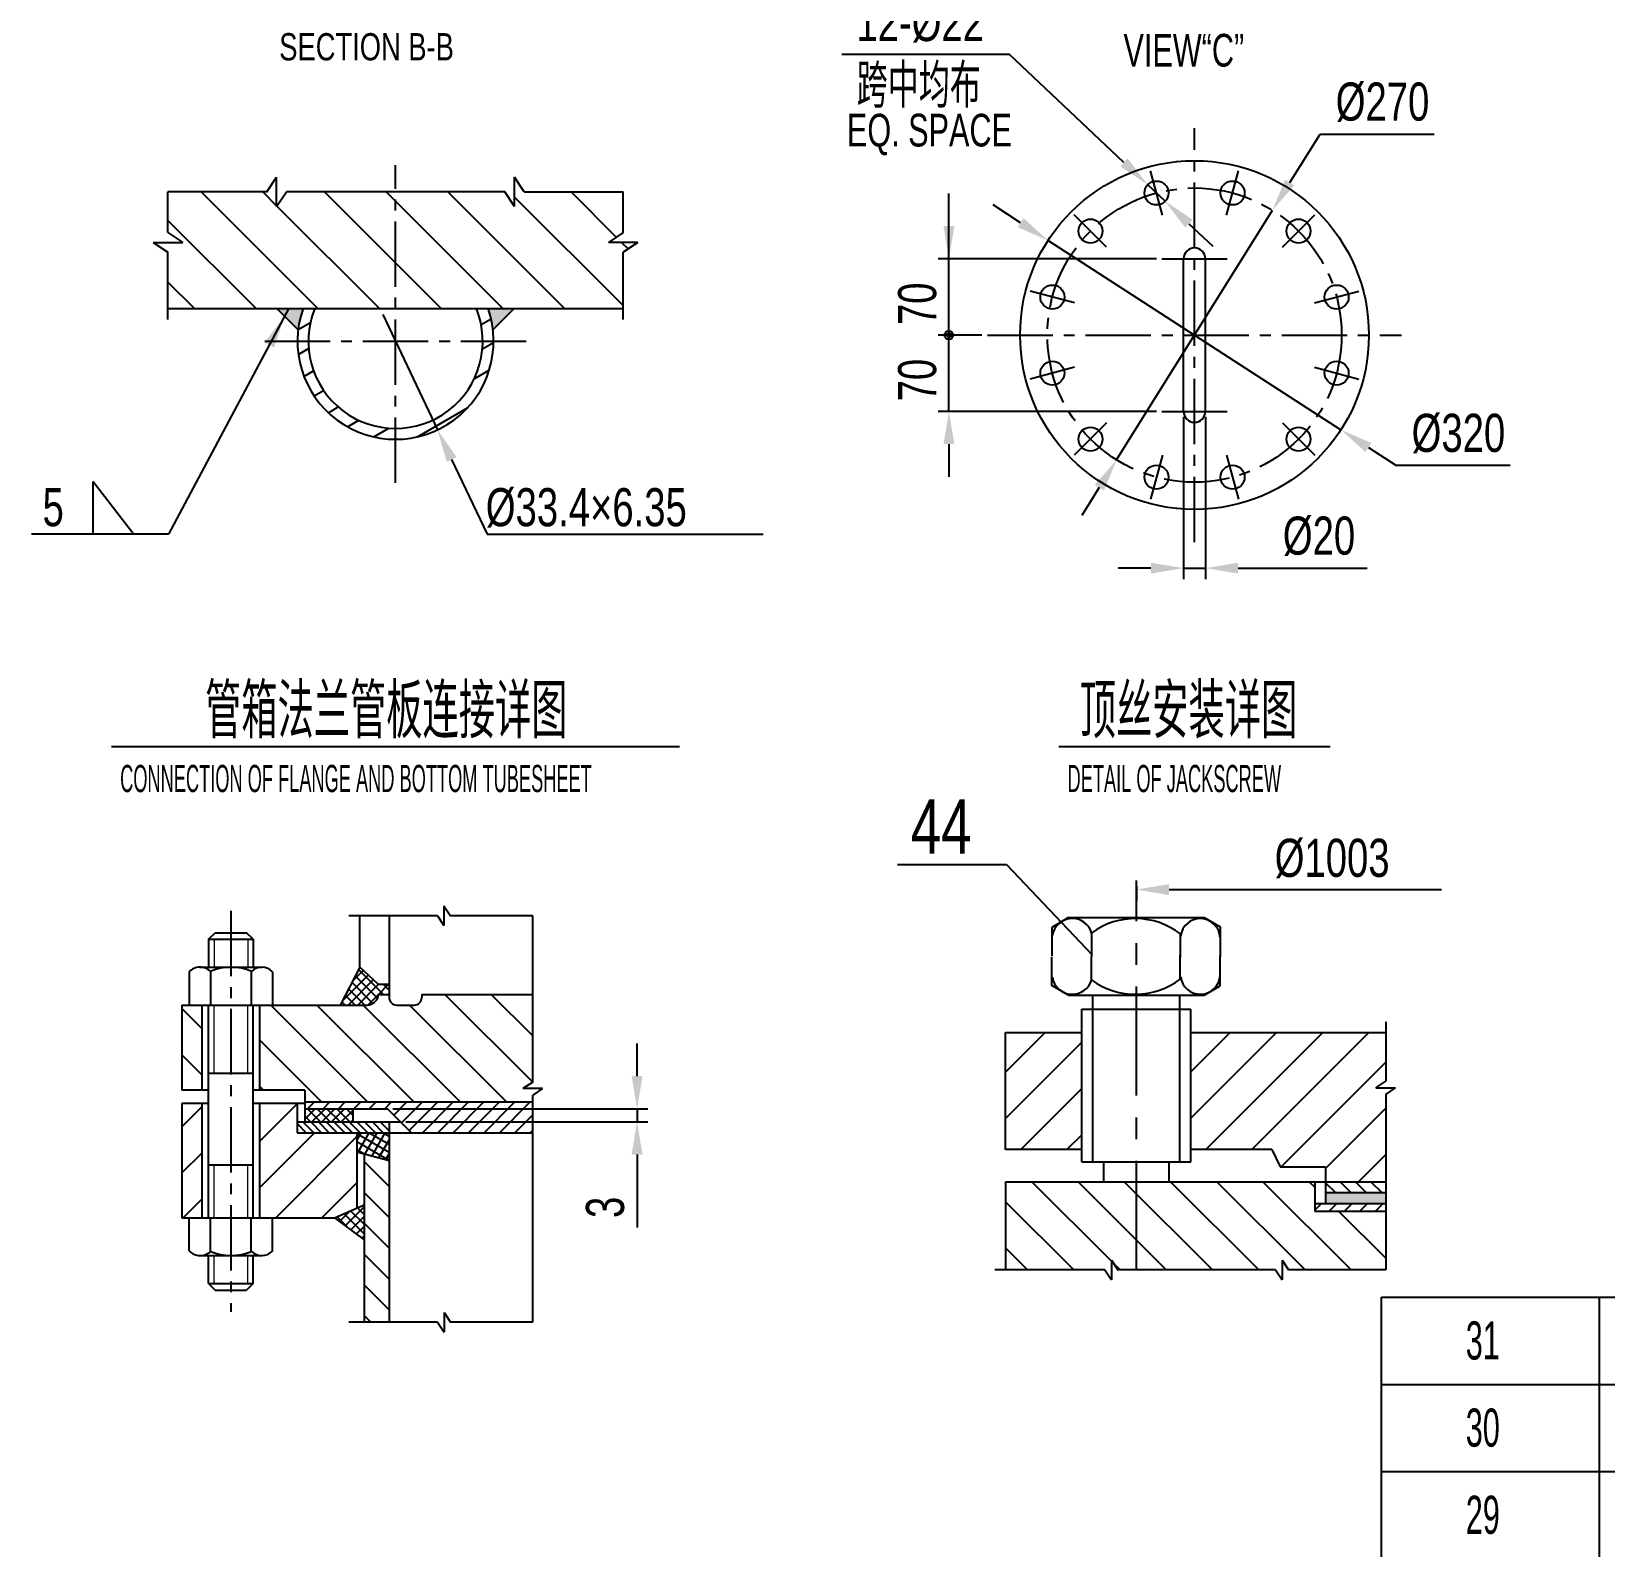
# Model space of a CAD drawing. Extents: x 0 to 840, y 0 to 594.
# Drawn here: x 400.8 to 545.1, y 256.2 to 395.3 of the extents above; entities that cross this region are included whole.
import ezdxf
from ezdxf.enums import TextEntityAlignment as Align

# ---------------------------------------------------------------- set-up
doc = ezdxf.new("R2010")
doc.units = 0
doc.header["$LTSCALE"] = 8
doc.linetypes.add('CENTER', pattern=[2, 1.25, -0.25, 0.25, -0.25])
doc.linetypes.add('CENTER2', pattern=[1.125, 0.75, -0.125, 0.125, -0.125])
doc.layers.get('0').update_dxf_attribs({"color": 2, "linetype": 'CONTINUOUS'})
doc.layers.get('DEFPOINTS').update_dxf_attribs({"linetype": 'CONTINUOUS'})
doc.layers.add('1', color=7, linetype='CONTINUOUS', lineweight=0)
for name, color, linetype in [('3', 3, 'CENTER2'), ('CEN', 3, 'CENTER'), ('D', 7, 'CONTINUOUS'), ('OT', 1, 'CONTINUOUS'), ('TEXT', 7, 'CONTINUOUS')]:
    doc.layers.add(name, color=color, linetype=linetype)
doc.styles.get("Standard").update_dxf_attribs({"font": 'JDECSTD', "width": 0.75, "bigfont": 'HZDX'})
doc.dimstyles.new('STANDARD$0', dxfattribs={"dimscale": 0, "dimtxt": 3.5, "dimasz": 3, "dimexe": 1, "dimexo": 0.5, "dimgap": 1, "dimtad": 1, "dimdsep": 46, "dimtxsty": 'Standard', "dimcen": 0, "dimclrd": 7, "dimclre": 7, "dimclrt": 7, "dimadec": 0, "dimazin": 0, "dimtfac": 0.714286, "dimtmove": 0, "dimatfit": 3, "dimfxl": 0, "dimtolj": 1, "dimarcsym": 0})
doc.dimstyles.new('STANDARD$3', dxfattribs={"dimscale": 0, "dimtxt": 3.5, "dimasz": 3, "dimexe": 0.18, "dimexo": 0.0625, "dimgap": 1, "dimtad": 1, "dimtoh": 1, "dimzin": 0, "dimdsep": 46, "dimtxsty": 'Standard', "dimcen": 0, "dimclrd": 7, "dimclre": 7, "dimclrt": 7, "dimadec": 0, "dimazin": 0, "dimtfac": 1, "dimtmove": 0, "dimatfit": 0, "dimfxl": 0, "dimtolj": 1, "dimarcsym": 0})
pattern_1 = [(45, (-17.1639, -23.65127), (-0.4490128, 0.4490128), []), (135, (-17.1639, -23.65127), (-0.4490128, -0.4490128), [])]

# ---------------------------------------------------------------- blocks, each defined once
blk = doc.blocks.new('P226')
at = {"layer": 'OT'}
for p, q in [((0, 13.95625), (1.9, 17.25625)), ((1.9, 17.25625), (8.1, 17.26875)), ((14.075, 17.25625), (7.875, 17.26875)), ((15.975, 13.95625), (14.075, 17.25625)), ((0, -13.95625), (0, 13.95625)), ((15.975, -13.95625), (15.975, 13.95625)), ((3.1125, 9.04375), (8.2125, 9.04375)), ((12.8625, 9.04375), (7.7625, 9.04375)), ((3.0125, -9.28125), (7.9875, -9.28125)), ((12.9625, -9.28125), (7.9875, -9.28125)), ((0, -13.95625), (2, -17.41875)), ((15.975, -13.95625), (13.975, -17.41875)), ((2, -17.41875), (7.875, -17.41875)), ((13.975, -17.41875), (8.1, -17.41875))]:
    blk.add_line(p, q, dxfattribs=at)
for centre, radius, start, end in [((4.2875, 13.15625), 4.0918, 92.6264056, 263.1856472), ((11.6875, 13.15625), 4.0918, 276.8143528, 87.3735944), ((15.4875, -0.21875), 15.29081, 142.5399278, 215.9375306), ((0.4875, -0.21875), 15.29081, 324.0624694, 37.4600722), ((4.325, -13.20625), 4.14657, 105.9216722, 261.1665861), ((11.65, -13.20625), 4.14657, 278.8334139, 74.0783278)]:
    blk.add_arc(centre, radius, start, end, dxfattribs=at)
blk = doc.blocks.new('*D71')
at = {"layer": 'DEFPOINTS', "color": 0}
for p in [(433.44, 296.41), (434.64, 295.21), (456.35, 295.21)]:
    blk.add_point(p, dxfattribs=at)
at = {"layer": 'TEXT', "color": 7, "lineweight": -2}
for p, q in [((456.35, 299.41), (456.35, 302.41)), ((433.94, 296.41), (457.35, 296.41)), ((456.35, 296.41), (456.35, 295.21)), ((435.14, 295.21), (457.35, 295.21)), ((456.35, 292.21), (456.35, 285.51))]:
    blk.add_line(p, q, dxfattribs=at)
at = {"layer": 'TEXT', "color": 7}
for points in [[(455.85, 299.41), (456.85, 299.41), (456.35, 296.41)], [(455.85, 292.21), (456.85, 292.21), (456.35, 295.21)]]:
    blk.add_solid(points, dxfattribs=at)
at = {"layer": 'TEXT', "color": 7, "insert": (453.43, 287.36), "char_height": 3.5, "attachment_point": 5, "rotation": 90}
blk.add_mtext('\\A1;3', dxfattribs=at)
blk = doc.blocks.new('*D121')
at = {"layer": 'DEFPOINTS', "color": 0}
for p in [(506.5, 360.41), (508.5, 360.41), (508.5, 346.02)]:
    blk.add_point(p, dxfattribs=at)
at = {"layer": 'TEXT', "color": 7, "lineweight": -2}
for p, q in [((506.5, 359.91), (506.5, 345.02)), ((508.5, 359.91), (508.5, 345.02)), ((503.5, 346.02), (500.5, 346.02)), ((506.5, 346.02), (508.5, 346.02)), ((511.5, 346.02), (523.35, 346.02))]:
    blk.add_line(p, q, dxfattribs=at)
at = {"layer": 'TEXT', "color": 7}
for points in [[(503.5, 346.52), (503.5, 345.52), (506.5, 346.02)], [(511.5, 346.52), (511.5, 345.52), (508.5, 346.02)]]:
    blk.add_solid(points, dxfattribs=at)
at = {"layer": 'TEXT', "color": 7, "insert": (518.92, 348.94), "char_height": 3.5, "attachment_point": 5}
blk.add_mtext('\\A1;%%C20', dxfattribs=at)
blk = doc.blocks.new('*D122')
at = {"layer": 'DEFPOINTS', "color": 0}
for p in [(514.64, 378.86), (500.35, 355.95)]:
    blk.add_point(p, dxfattribs=at)
at = {"layer": 'TEXT', "color": 7, "lineweight": -2}
for p, q in [((516.23, 381.4), (519.01, 385.85)), ((519.01, 385.85), (529.49, 385.85)), ((500.35, 355.95), (514.64, 378.86)), ((498.76, 353.41), (497.17, 350.86))]:
    blk.add_line(p, q, dxfattribs=at)
at = {"layer": 'TEXT', "color": 7}
for points in [[(515.81, 381.67), (516.65, 381.14), (514.64, 378.86)], [(498.34, 353.67), (499.19, 353.14), (500.35, 355.95)]]:
    blk.add_solid(points, dxfattribs=at)
at = {"layer": 'TEXT', "color": 7, "insert": (524.75, 388.77), "char_height": 3.5, "attachment_point": 5}
blk.add_mtext('\\A1;%%c270', dxfattribs=at)
blk = doc.blocks.new('*D123')
at = {"layer": 'DEFPOINTS', "color": 0}
for p in [(494.06, 376.09), (520.93, 358.72)]:
    blk.add_point(p, dxfattribs=at)
at = {"layer": 'TEXT', "color": 7, "lineweight": -2}
for p, q in [((491.54, 377.72), (489.02, 379.35)), ((494.06, 376.09), (520.93, 358.72)), ((523.45, 357.09), (525.97, 355.46)), ((525.97, 355.46), (536.45, 355.46))]:
    blk.add_line(p, q, dxfattribs=at)
at = {"layer": 'TEXT', "color": 7}
for points in [[(491.81, 378.14), (491.27, 377.3), (494.06, 376.09)], [(523.72, 357.51), (523.18, 356.67), (520.93, 358.72)]]:
    blk.add_solid(points, dxfattribs=at)
at = {"layer": 'TEXT', "color": 7, "insert": (531.71, 358.37), "char_height": 3.5, "attachment_point": 5}
blk.add_mtext('\\A1;%%c320', dxfattribs=at)
blk = doc.blocks.new('*D124')
at = {"layer": 'DEFPOINTS', "color": 0}
for p in [(503.2, 381.2), (504.8, 379.69)]:
    blk.add_point(p, dxfattribs=at)
at = {"layer": 'TEXT', "color": 7, "lineweight": -2}
for p, q in [((490.53, 393.15), (475.14, 393.15)), ((501.02, 383.26), (490.53, 393.15)), ((504.8, 379.69), (503.2, 381.2)), ((506.98, 377.63), (509.17, 375.57))]:
    blk.add_line(p, q, dxfattribs=at)
at = {"layer": 'TEXT', "color": 7}
for points in [[(501.36, 383.62), (500.68, 382.9), (503.2, 381.2)], [(507.33, 378), (506.64, 377.27), (504.8, 379.69)]]:
    blk.add_solid(points, dxfattribs=at)
at = {"layer": 'TEXT', "color": 7, "insert": (482.33, 396.07), "char_height": 3.5, "attachment_point": 5}
blk.add_mtext('\\A1;12-%%c22', dxfattribs=at)

msp = doc.modelspace()

# ---------------------------------------------------------------- hatches: boundary and pattern name
at = {"layer": 'TEXT'}
h = msp.add_hatch(dxfattribs=at)
h.set_pattern_fill('_USER', color=256, scale=4, angle=45, style=0, pattern_type=0)
h.set_pattern_definition([(315, (-74.2856, 775.0105), (-2.828427, -2.828427), [])])
h.paths.add_polyline_path([(434.188, 369.843), (434.188, 380.547), (424.173, 380.547), (423.273, 379.197), (423.273, 381.897), (422.373, 380.547), (413.31, 380.547), (413.31, 376.818), (414.66, 375.918), (411.96, 375.918), (413.31, 375.018), (413.31, 369.843)])
h.paths.add_polyline_path([(445.103, 379.197), (444.203, 380.547), (434.188, 380.547), (434.188, 369.843), (455.066, 369.843), (455.066, 375.018), (456.416, 375.918), (453.716, 375.918), (455.066, 376.818), (455.066, 380.547), (446.003, 380.547), (445.103, 381.897)])
h = msp.add_hatch(color=256, dxfattribs=at)
h.paths.add_polyline_path([(425.703, 369.843), (423.305, 369.843), (425.25, 367.898, -0.0556336)])
h.paths.add_polyline_path([(445.07, 369.843), (442.673, 369.843, -0.0556336), (443.126, 367.898)])
h = msp.add_hatch(dxfattribs=at)
h.set_pattern_fill('_USER', color=256, scale=2, angle=30, style=0, pattern_type=0)
h.set_pattern_definition([(30, (0, 0), (-1, 1.732051), [])])
h.paths.add_polyline_path([(426.772, 369.843), (425.703, 369.843, 0.0851642), (425.188, 366.843), (426.188, 366.843, -0.0963961)])
h.paths.add_polyline_path([(426.188, 366.843), (425.188, 366.843, 0.4142136), (434.188, 357.843), (434.188, 358.843, -0.4142136)])
h.paths.add_polyline_path([(443.188, 366.843), (442.188, 366.843, -0.2896365), (437.618, 359.615), (438.047, 358.712, 0.2896365)])
h.paths.add_polyline_path([(437.618, 359.615, -0.1112324), (434.188, 358.843), (434.188, 357.843, 0.1112324), (438.047, 358.712)])
h.paths.add_polyline_path([(442.673, 369.843), (441.604, 369.843, -0.0963961), (442.188, 366.843), (443.188, 366.843, 0.0851642)])
h = msp.add_hatch(dxfattribs=at)
h.set_pattern_fill('ANSI37', color=256, scale=0.2, style=0)
h.set_pattern_definition([(45, (0, -11.65746), (-0.4490128, 0.4490128), []), (135, (0, -11.65746), (-0.4490128, -0.4490128), [])])
h.paths.add_polyline_path([(431.631, 305.927, 0.2980496), (432.58, 306.659), (432.58, 306.908), (433.598, 306.908), (433.598, 307.828), (432.58, 307.828), (430.899, 309.412), (429.123, 305.927)])
h = msp.add_hatch(dxfattribs=at)
h.set_pattern_fill('_USER', color=256, scale=3, angle=135, style=0, pattern_type=0)
h.set_pattern_definition([(135, (-2.1482, -11.6575), (-2.12132, -2.12132), [])])
h.paths.add_polyline_path([(434.298, 305.927, -0.4142136), (433.598, 306.627), (433.598, 306.908), (432.58, 306.908), (432.58, 306.659, -0.3408955), (431.461, 305.927), (421.727, 305.927), (421.727, 298.1), (425.856, 298.1), (425.856, 297), (446.776, 297), (446.776, 297.655), (447.676, 298.255), (445.876, 298.255), (446.776, 298.855), (446.776, 306.908), (436.598, 306.908), (436.598, 306.627, -0.4142136), (435.898, 305.927)])
h.paths.add_polyline_path([(416.434, 305.927), (414.581, 305.927), (414.581, 298.1), (416.434, 298.1)])
h = msp.add_hatch(dxfattribs=at)
h.set_pattern_fill('_USER', color=256, scale=3, angle=45, style=0, pattern_type=0)
h.set_pattern_definition([(45, (-3.6837, -11.6575), (-2.12132, 2.12132), [])])
h.paths.add_polyline_path([(497.161, 303.394), (490.161, 303.394), (490.161, 292.657), (497.161, 292.657)])
h.paths.add_polyline_path([(507.161, 303.394), (507.161, 298.177), (507.161, 292.657), (514.598, 292.657), (515.343, 291.089), (519.526, 291.089), (519.526, 289.715), (525.042, 289.715), (525.042, 297.731), (525.942, 298.331), (524.142, 298.331), (525.042, 298.931), (525.042, 303.394)])
h = msp.add_hatch(dxfattribs=at)
h.set_pattern_fill('_USER', color=256, scale=3, angle=45, style=0, pattern_type=0)
h.set_pattern_definition([(45, (-2.1482, -11.6575), (-2.12132, 2.12132), [])])
h.paths.add_polyline_path([(416.434, 296.9), (414.581, 296.9), (414.581, 286.408), (416.434, 286.408)])
h.paths.add_polyline_path([(421.727, 286.408), (428.582, 286.408), (430.646, 287.306), (430.646, 294.208), (425.156, 294.208), (425.156, 296.9), (421.727, 296.9)])
h = msp.add_hatch(dxfattribs=at)
h.set_pattern_fill('_USER', color=256, angle=45, style=0, pattern_type=0)
h.set_pattern_definition([(45, (-2.1482, -11.6575), (-0.7071068, 0.7071068), [])])
h.paths.add_polyline_path([(433.439, 296.408), (435.639, 294.208), (446.776, 294.208), (446.776, 297), (425.856, 297), (425.856, 296.408)])
h = msp.add_hatch(dxfattribs=at)
h.set_pattern_fill('ANSI37', color=256, scale=0.2, style=0)
h.set_pattern_definition(pattern_1)
h.paths.add_polyline_path([(425.856, 296.408), (425.856, 295.208), (430.265, 295.208), (430.265, 296.408)])
h = msp.add_hatch(dxfattribs=at)
h.set_pattern_fill('_USER', color=256, scale=0.5, angle=135, style=0, pattern_type=0)
h.set_pattern_definition([(135, (0, -11.65746), (-0.3535534, -0.3535534), [])])
h.paths.add_polyline_path([(425.156, 295.208), (425.156, 294.208), (433.598, 294.208), (433.598, 295.208)])
h = msp.add_hatch(dxfattribs=at)
h.set_pattern_fill('ANSI37', color=256, scale=0.2, angle=105, style=0)
h.set_pattern_definition([(150, (-17.1639, -23.65127), (-0.3175, -0.5499261), []), (240, (-17.1639, -23.65127), (0.5499261, -0.3175), [])])
h.paths.add_polyline_path([(430.646, 294.208), (430.646, 292.466), (433.598, 291.675), (433.598, 294.208)])
h = msp.add_hatch(dxfattribs=at)
h.set_pattern_fill('_USER', color=256, scale=2, angle=135, style=0, pattern_type=0)
h.set_pattern_definition([(135, (-17.1639, -23.6513), (-1.4142136, -1.4142136), [])])
h.paths.add_polyline_path([(433.598, 291.675), (431.299, 292.291), (431.299, 276.811), (433.598, 276.811)])
h = msp.add_hatch(dxfattribs=at)
h.set_pattern_fill('_USER', color=256, scale=3, angle=135, style=0, pattern_type=0)
h.set_pattern_definition([(135, (-3.6837, -11.6575), (-2.12132, -2.12132), [])])
h.paths.add_polyline_path([(490.161, 289.715), (490.161, 281.615), (499.267, 281.615), (499.867, 280.715), (499.867, 282.515), (500.467, 281.615), (502.161, 281.615), (502.161, 289.715)])
h.paths.add_polyline_path([(514.931, 281.615), (515.531, 280.715), (515.531, 282.515), (516.131, 281.615), (525.042, 281.615), (525.042, 287.015), (518.526, 287.015), (518.526, 289.715), (502.161, 289.715), (502.161, 281.615)])
h = msp.add_hatch(dxfattribs=at)
h.set_pattern_fill('_USER', color=256, angle=135, style=0, pattern_type=0)
h.set_pattern_definition([(135, (-3.6837, -11.6575), (-0.7071068, -0.7071068), [])])
h.paths.add_polyline_path([(519.526, 289.715), (519.526, 288.715), (525.042, 288.715), (525.042, 289.715)])
msp.add_hatch(color=256, dxfattribs=at).paths.add_polyline_path([(525.042, 287.715), (525.042, 288.715), (519.526, 288.715), (519.526, 287.715)])
h = msp.add_hatch(dxfattribs=at)
h.set_pattern_fill('ANSI37', color=256, scale=0.2, style=0)
h.set_pattern_definition(pattern_1)
h.paths.add_polyline_path([(431.299, 284.375), (431.299, 287.59), (428.582, 286.408)])
h = msp.add_hatch(dxfattribs=at)
h.set_pattern_fill('_USER', color=256, angle=45, style=0, pattern_type=0)
h.set_pattern_definition([(45, (-3.6837, -11.6575), (-0.7071068, 0.7071068), [])])
h.paths.add_polyline_path([(525.042, 287.715), (518.526, 287.715), (518.526, 287.015), (525.042, 287.015)])

# ---------------------------------------------------------------- linework, layer by layer
at = {"layer": '1'}
for p, q in [((417.534, 311.964), (417.534, 309.399)), ((420.627, 311.964), (420.627, 309.399)), ((417.534, 299.665), (417.534, 305.927)), ((420.627, 299.665), (420.627, 305.927)), ((417.534, 286.408), (417.534, 291.267)), ((420.627, 286.408), (420.627, 291.267)), ((417.534, 280.371), (417.534, 282.936)), ((420.627, 280.371), (420.627, 282.936))]:
    msp.add_line(p, q, dxfattribs=at)
at = {"layer": '3'}
for p, q in [((507.495, 348.406), (507.495, 386.406)), ((434.188, 353.843), (434.188, 383.011)), ((504.545, 378.417), (503.458, 382.474)), ((510.446, 378.417), (511.533, 382.474)), ((499.434, 375.467), (496.465, 378.437)), ((515.556, 375.467), (518.526, 378.437)), ((504.495, 374.406), (510.495, 374.406)), ((496.484, 370.356), (492.427, 371.443)), ((518.507, 370.356), (522.564, 371.443)), ((422.188, 366.843), (446.188, 366.843)), ((488.495, 367.406), (526.495, 367.406)), ((496.484, 364.455), (492.427, 363.368)), ((518.507, 364.455), (522.564, 363.368)), ((504.495, 360.406), (510.495, 360.406)), ((499.434, 359.345), (496.465, 356.375)), ((515.556, 359.345), (518.526, 356.375)), ((504.545, 356.394), (503.458, 352.337)), ((510.446, 356.394), (511.533, 352.337)), ((419.081, 314.564), (419.081, 277.771))]:
    msp.add_line(p, q, dxfattribs=at)
msp.add_circle((507.495, 367.406), 13.5, dxfattribs=at)
at = {"layer": 'CEN'}
msp.add_line((502.161, 281.615), (502.161, 317.343), dxfattribs=at)
at = {"layer": 'D'}
for p, q in [((524.653, 279.117), (704.653, 279.117)), ((524.653, 271.117), (704.653, 271.117)), ((524.653, 263.117), (704.653, 263.117))]:
    msp.add_line(p, q, dxfattribs=at)
at = {"layer": 'OT'}
for p, q in [((506.495, 360.406), (506.495, 374.406)), ((508.495, 360.406), (508.495, 374.406)), ((413.31, 369.843), (455.066, 369.843)), ((425.25, 367.898), (423.305, 369.843)), ((443.126, 367.898), (445.07, 369.843)), ((408.126, 329.646), (460.25, 329.646)), ((495.059, 329.646), (519.932, 329.646)), ((480.258, 318.831), (490.258, 318.831)), ((430.899, 309.412), (430.899, 314.123)), ((433.598, 314.123), (433.598, 306.627)), ((417.034, 311.964), (417.634, 312.564)), ((417.034, 311.964), (421.127, 311.964)), ((417.034, 311.964), (417.034, 309.401)), ((417.634, 312.564), (420.527, 312.564)), ((421.127, 311.964), (420.527, 312.564)), ((421.127, 311.964), (421.127, 309.401)), ((415.254, 308.958), (415.254, 305.927)), ((416.225, 309.399), (421.959, 309.399)), ((417.22, 309.017), (417.22, 305.927)), ((420.941, 309.017), (420.941, 305.927)), ((422.907, 308.982), (422.907, 305.927)), ((430.899, 309.412), (429.123, 305.927)), ((432.58, 307.828), (430.899, 309.412)), ((432.58, 307.828), (433.581, 307.828)), ((432.58, 306.659), (432.58, 306.908)), ((432.58, 306.908), (433.598, 306.908)), ((436.598, 306.908), (446.776, 306.908)), ((436.598, 306.908), (436.598, 306.627)), ((498.161, 305.536), (498.161, 306.831)), ((498.161, 306.831), (506.161, 306.831)), ((506.161, 305.536), (506.161, 306.831)), ((414.581, 305.927), (431.631, 305.927)), ((414.581, 305.927), (414.581, 298.1)), ((416.434, 298.1), (416.434, 305.927)), ((417.034, 286.408), (417.034, 305.927)), ((421.127, 286.408), (421.127, 305.927)), ((421.727, 298.1), (421.727, 305.927)), ((434.298, 305.927), (435.898, 305.927)), ((497.161, 305.536), (507.161, 305.536)), ((497.161, 291.539), (497.161, 305.536)), ((497.161, 298.177), (497.161, 305.536)), ((507.161, 291.539), (507.161, 305.536)), ((507.161, 298.177), (507.161, 305.536)), ((490.161, 292.657), (490.161, 303.394)), ((490.161, 303.394), (497.161, 303.394)), ((507.161, 303.394), (525.042, 303.394)), ((417.034, 299.665), (421.127, 299.665)), ((417.034, 298.1), (414.581, 298.1)), ((425.856, 298.1), (421.127, 298.1)), ((425.856, 298.1), (425.856, 295.208)), ((414.581, 296.9), (414.581, 286.408)), ((417.034, 296.9), (414.581, 296.9)), ((416.434, 286.408), (416.434, 296.9)), ((425.856, 296.9), (421.127, 296.9)), ((421.727, 286.408), (421.727, 296.9)), ((425.156, 296.9), (425.156, 294.208)), ((446.776, 297), (425.856, 297)), ((425.856, 296.408), (433.439, 296.408)), ((430.265, 296.408), (430.265, 295.208)), ((435.639, 294.208), (433.439, 296.408)), ((425.156, 295.208), (434.639, 295.208)), ((433.598, 295.208), (433.598, 276.811)), ((425.156, 294.208), (446.776, 294.208)), ((430.646, 294.208), (430.646, 287.306)), ((430.646, 292.466), (433.598, 291.675)), ((431.299, 292.291), (431.299, 276.811)), ((497.161, 292.657), (490.161, 292.657)), ((514.598, 292.657), (507.161, 292.657)), ((514.598, 292.657), (515.343, 291.089)), ((417.034, 291.267), (421.127, 291.267)), ((497.161, 291.539), (507.161, 291.539)), ((499.161, 289.715), (499.161, 291.539)), ((505.161, 289.715), (505.161, 291.539)), ((515.343, 291.089), (519.526, 291.089)), ((519.526, 291.089), (519.526, 287.715)), ((490.161, 289.715), (525.042, 289.715)), ((490.161, 289.715), (490.161, 281.615)), ((518.526, 289.715), (518.526, 287.015)), ((519.526, 288.715), (525.042, 288.715)), ((428.582, 286.408), (431.299, 287.59)), ((518.526, 287.715), (525.042, 287.715)), ((414.581, 286.408), (428.582, 286.408)), ((415.254, 283.377), (415.254, 286.408)), ((417.22, 283.318), (417.22, 286.408)), ((420.941, 283.318), (420.941, 286.408)), ((422.907, 283.353), (422.907, 286.408)), ((428.582, 286.408), (431.299, 284.375)), ((518.526, 287.015), (525.042, 287.015)), ((416.225, 282.936), (421.959, 282.936)), ((417.034, 280.371), (417.034, 282.934)), ((421.127, 280.371), (421.127, 282.934)), ((417.034, 280.371), (421.127, 280.371)), ((417.034, 280.371), (417.634, 279.771)), ((421.127, 280.371), (420.527, 279.771)), ((417.634, 279.771), (420.527, 279.771)), ((524.653, 15.117), (524.653, 279.117)), ((544.653, 31.117), (544.653, 279.117))]:
    msp.add_line(p, q, dxfattribs=at)
for centre, radius in [((507.495, 367.406), 16), ((504.001, 380.446), 1.1), ((510.99, 380.446), 1.1), ((497.95, 376.952), 1.1), ((517.041, 376.952), 1.1), ((494.455, 370.9), 1.1), ((520.535, 370.9), 1.1), ((494.455, 363.912), 1.1), ((520.535, 363.912), 1.1), ((497.95, 357.86), 1.1), ((517.041, 357.86), 1.1), ((504.001, 354.366), 1.1), ((510.99, 354.366), 1.1)]:
    msp.add_circle(centre, radius, dxfattribs=at)
for centre, radius, start, end in [((507.495, 374.406), 1, 0, 180), ((434.188, 366.843), 9, 160.52878, 19.47122), ((434.188, 366.843), 8, 157.97569, 22.02431), ((507.495, 360.406), 1, 180, 0), ((416.266, 308.019), 1.38, 46.28168, 137.14188), ((419.092, 304.65), 4.751, 66.80093, 113.19907), ((421.918, 308.019), 1.38, 44.21054, 133.71832), ((431.546, 307.018), 1.095, 274.45469, 340.84135), ((434.298, 306.627), 0.7, 180, 270), ((435.898, 306.627), 0.7, 270, 0), ((416.266, 284.316), 1.38, 222.85812, 313.71832), ((419.092, 287.685), 4.751, 246.80093, 293.19907), ((421.918, 284.316), 1.38, 226.28168, 315.78946)]:
    msp.add_arc(centre, radius, start, end, dxfattribs=at)
at = {"layer": 'TEXT'}
for p, q in [((422.373, 380.547), (423.273, 381.897)), ((423.273, 379.197), (423.273, 381.897)), ((445.103, 379.197), (445.103, 381.897)), ((446.003, 380.547), (445.103, 381.897)), ((422.373, 380.547), (413.31, 380.547)), ((413.31, 376.818), (413.31, 380.547)), ((423.273, 379.197), (424.173, 380.547)), ((444.203, 380.547), (424.173, 380.547)), ((445.103, 379.197), (444.203, 380.547)), ((446.003, 380.547), (455.066, 380.547)), ((455.066, 376.818), (455.066, 380.547)), ((413.31, 376.818), (414.66, 375.918)), ((455.066, 376.818), (453.716, 375.918)), ((411.96, 375.918), (414.66, 375.918)), ((411.96, 375.918), (413.31, 375.018)), ((456.416, 375.918), (453.716, 375.918)), ((456.416, 375.918), (455.066, 375.018)), ((413.31, 368.843), (413.31, 375.018)), ((455.066, 368.843), (455.066, 375.018)), ((406.448, 353.975), (410.179, 349.142)), ((406.448, 349.142), (406.448, 353.975)), ((413.366, 349.142), (400.784, 349.142)), ((490.258, 318.831), (498.11, 310.524)), ((438.626, 315.023), (439.226, 314.123)), ((438.626, 315.023), (438.626, 313.223)), ((438.026, 314.123), (429.899, 314.123)), ((438.026, 314.123), (438.626, 313.223)), ((446.776, 314.123), (439.226, 314.123)), ((446.776, 298.855), (446.776, 314.123)), ((498.161, 291.539), (498.161, 305.536)), ((506.161, 291.539), (506.161, 305.536)), ((525.042, 304.394), (525.042, 298.931)), ((446.776, 298.855), (445.876, 298.255)), ((524.142, 298.331), (525.042, 298.931)), ((447.676, 298.255), (445.876, 298.255)), ((447.676, 298.255), (446.776, 297.655)), ((446.776, 276.811), (446.776, 297.655)), ((524.142, 298.331), (525.942, 298.331)), ((525.042, 297.731), (525.942, 298.331)), ((525.042, 297.731), (525.042, 281.615)), ((499.267, 281.615), (489.161, 281.615)), ((499.267, 281.615), (499.867, 280.715)), ((499.867, 282.515), (499.867, 280.715)), ((499.867, 282.515), (500.467, 281.615)), ((514.931, 281.615), (500.467, 281.615)), ((514.931, 281.615), (515.531, 280.715)), ((515.531, 282.515), (516.131, 281.615)), ((515.531, 282.515), (515.531, 280.715)), ((525.042, 281.615), (516.131, 281.615)), ((438.637, 277.711), (438.637, 275.911)), ((438.637, 277.711), (439.237, 276.811)), ((438.037, 276.811), (429.899, 276.811)), ((438.037, 276.811), (438.637, 275.911)), ((446.776, 276.811), (439.237, 276.811))]:
    msp.add_line(p, q, dxfattribs=at)
at = {"layer": 'TEXT', "color": 7}
for p, q in [((484.962, 360.406), (484.962, 380.406)), ((503.995, 374.406), (483.962, 374.406)), ((487.995, 367.406), (483.962, 367.406)), ((503.995, 360.406), (483.962, 360.406)), ((484.962, 357.406), (484.962, 354.406)), ((502.161, 316.843), (502.161, 315.521)), ((505.161, 316.521), (530.171, 316.521))]:
    msp.add_line(p, q, dxfattribs=at)
at = {"layer": 'TEXT', "color": 7, "lineweight": 25}
for p, q in [((424.401, 369.878), (413.366, 349.142)), ((433.028, 369.286), (438.047, 358.712)), ((439.333, 356.002), (442.588, 349.142)), ((442.588, 349.142), (467.912, 349.142))]:
    msp.add_line(p, q, dxfattribs=at)
at = {"layer": 'TEXT'}
for radius in [0.4, 0.2]:
    msp.add_circle((484.962, 367.406), radius, dxfattribs=at)
at = {"layer": 'TEXT', "color": 7}
for points in [[(484.462, 377.406), (485.462, 377.406), (484.962, 374.406)], [(423.04, 366.257), (422.157, 366.726), (424.008, 369.14)], [(484.462, 357.406), (485.462, 357.406), (484.962, 360.406)], [(438.881, 355.787), (439.785, 356.216), (438.047, 358.712)], [(505.161, 317.021), (505.161, 316.021), (502.161, 316.521)]]:
    msp.add_solid(points, dxfattribs=at)

# ---------------------------------------------------------------- block references
at = {"layer": 'OT', "xscale": 0.4453287574406204, "yscale": 0.4453287574407341, "zscale": 0.4453287574407075, "rotation": 270}
msp.add_blockref('P226', (502.164, 313.945), dxfattribs=at)

# ---------------------------------------------------------------- texts
for s, height, width, p in [('SECTION B-B', 2.5, 0.75, (423.522, 392.615)), ('VIEW“C”', 3, 0.7, (500.98, 392.047)), ('管箱法兰管板连接详图', 5, 0.7, (416.714, 330.405)), ('顶丝安装详图', 5, 0.7, (496.971, 330.405)), ('CONNECTION OF FLANGE AND BOTTOM TUBESHEET', 2.5, 0.5, (408.922, 325.465)), ('DETAIL OF JACKSCREW', 2.5, 0.5, (495.847, 325.465)), ('44', 5, 0.75, (481.459, 319.807))]:
    msp.add_text(s, height=height, dxfattribs=dict(width=width)).set_placement(p)
at = {"color": 7, "width": 0.75}
msp.add_text('跨中均布', height=4, dxfattribs=at).set_placement((476.496, 390.287), align=Align.MIDDLE_LEFT)
at = {"color": 7, "width": 0.6}
for s, p in [('31', (532.385, 273.399)), ('30', (532.385, 265.399)), ('29', (532.385, 257.399))]:
    msp.add_text(s, height=3.5, dxfattribs=at).set_placement(p)
at = {"layer": 'TEXT', "color": 7, "width": 0.7}
msp.add_text('EQ. SPACE ', height=3, dxfattribs=at).set_placement((483.567, 385.825), align=Align.MIDDLE)
at = {"layer": 'TEXT', "color": 7, "width": 0.75}
for p in [(483.796, 368.323), (483.796, 361.323)]:
    msp.add_text('70', height=3.5, rotation=90, dxfattribs=at).set_placement(p)
for s, p in [('5', (401.804, 349.864)), ('%%C33.4×6.35', (442.47, 349.864)), ('%%C1003', (514.854, 317.687))]:
    msp.add_text(s, height=3.5, dxfattribs=at).set_placement(p)

# ---------------------------------------------------------------- dimensions: what is measured, and where the dimension line sits
at = {"layer": 'TEXT'}
for p1, p2, text, picture, middle in [((504.802, 379.691), (503.201, 381.201), '12-%%c22', '*D124', (482.333, 393.155)), ((500.349, 355.952), (514.642, 378.859), '%%c270', '*D122', (524.747, 385.852)), ((494.06, 376.094), (520.931, 358.717), '%%c320', '*D123', (531.711, 355.459))]:
    dim = msp.add_diameter_dim_2p(p1=p1, p2=p2, text=text, dimstyle='STANDARD$3', override={"dimscale": 1}, dxfattribs=at)
    dim.commit()
    dim.dimension.update_dxf_attribs({"geometry": picture, "text_midpoint": middle, "dimtype": 163})
dim = msp.add_linear_dim(base=(508.495, 346.025), p1=(506.495, 360.406), p2=(508.495, 360.406), text='%%C20', dimstyle='STANDARD$0', override={"dimscale": 1}, dxfattribs=at)
dim.commit()
dim.dimension.update_dxf_attribs({"geometry": '*D121', "text_midpoint": (518.925, 348.94)})
dim = msp.add_linear_dim(base=(456.349, 295.208), p1=(433.439, 296.408), p2=(434.639, 295.208), angle=90, text='3', dimstyle='STANDARD$0', override={"dimscale": 1}, dxfattribs=at)
dim.commit()
dim.dimension.update_dxf_attribs({"geometry": '*D71', "text_midpoint": (453.433, 287.361)})

doc.saveas('drawing.dxf')
